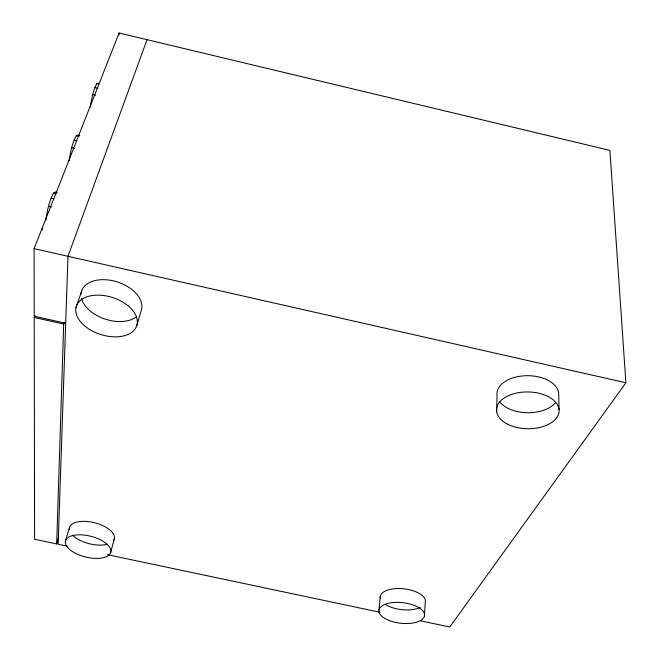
<?xml version="1.0" encoding="UTF-8"?>
<svg xmlns="http://www.w3.org/2000/svg" width="660" height="660" viewBox="0 0 660 660"><rect width="100%" height="100%" fill="white"/><g stroke="black" fill="none" stroke-linecap="round" stroke-linejoin="round"><path stroke-width="0.99" d="M42.347 229.738L42.364 227.684M496.65 411.757L497.029 395.752A30.938 18.529 0.6 0 1 525.566 375.73A30.938 18.529 0.6 0 1 558.731 393.459L559.061 409.687M34.914 315.604L34.221 317.468L34.584 539.269L56.661 543.931L63.69 324.043L64.334 322.187M424.372 616.201A22.918 10.345 6.4 0 0 392.725 602.605A22.918 10.345 6.4 0 0 388.072 620.07A22.918 10.345 6.4 0 0 424.372 616.201L425.271 602.423A22.729 10.477 6.3 0 0 403.161 588.728A22.729 10.477 6.3 0 0 380.275 598.183M118.957 35.046L119.097 33L609.906 150.381L625.894 382.775L449.757 627L420.56 620.829M378.997 610.046L380.275 596.351M45.804 220.696C47.033 211.2 48.989 201.547 53.543 193.033L55.522 191.92L57.453 192.365M69.193 160.644C70.455 152.097 72.105 143.344 76.271 135.688L77.971 135.077L79.81 135.506M90.321 106.994C91.575 98.992 92.986 90.733 96.929 83.556L98.398 83.366M110.616 552.667A23.331 10.684 13.9 0 0 79.893 534.823A23.331 10.684 13.9 0 0 73.78 552.362A23.331 10.684 13.9 0 0 110.616 552.667L114.213 539.253M136.9 325.248L141.446 309.812A31.358 19.552 17.8 0 0 114.889 281.242A31.358 19.552 17.8 0 0 81.056 293.923M65.472 540.903L69.481 527.521M56.661 543.931L58.468 538.024M76.007 307.56L81.296 292.215M147.056 39.682L67.98 256.311L58.138 544.244L67.196 546.158M65.695 323.235L34.213 316.214L34.105 248.63L119.097 33M107.464 554.672L380.292 612.323M34.221 317.468L63.69 324.043M34.105 248.63L625.894 382.775M48.477 206.291L51.431 206.968M53.543 193.033L56.471 193.71M51.026 198.157L53.971 198.833M74.011 140.192L76.816 140.844M71.659 147.749L74.473 148.401M76.271 135.688L79.051 136.331M96.929 83.556L98.893 84.018M94.9 87.541L97.861 88.242M92.722 94.586L95.692 95.279M420.214 607.456A22.729 10.477 6.3 0 1 385.407 604.436M555.398 402.839A30.938 18.529 0.6 0 1 527.323 412.756A30.938 18.529 0.6 0 1 499.818 401.907M69.333 529.427A23.133 10.816 14 0 1 95.081 522.868A23.133 10.816 14 0 1 113.264 540.936M107.093 544.343A23.133 10.816 14 0 1 72.674 535.342M136.422 316.849A31.358 19.552 17.8 0 1 104.833 319.003A31.358 19.552 17.8 0 1 81.469 298.37M506.855 423.803A31.3 18.406 0.9 0 0 558.418 414.488A31.3 18.406 0.9 0 0 518.158 392.741A31.3 18.406 0.9 0 0 506.855 423.803M81.353 322.69A31.729 19.429 17.6 0 0 134.508 329.736A31.729 19.429 17.6 0 0 103.81 295.531A31.729 19.429 17.6 0 0 81.353 322.69"/></g></svg>
